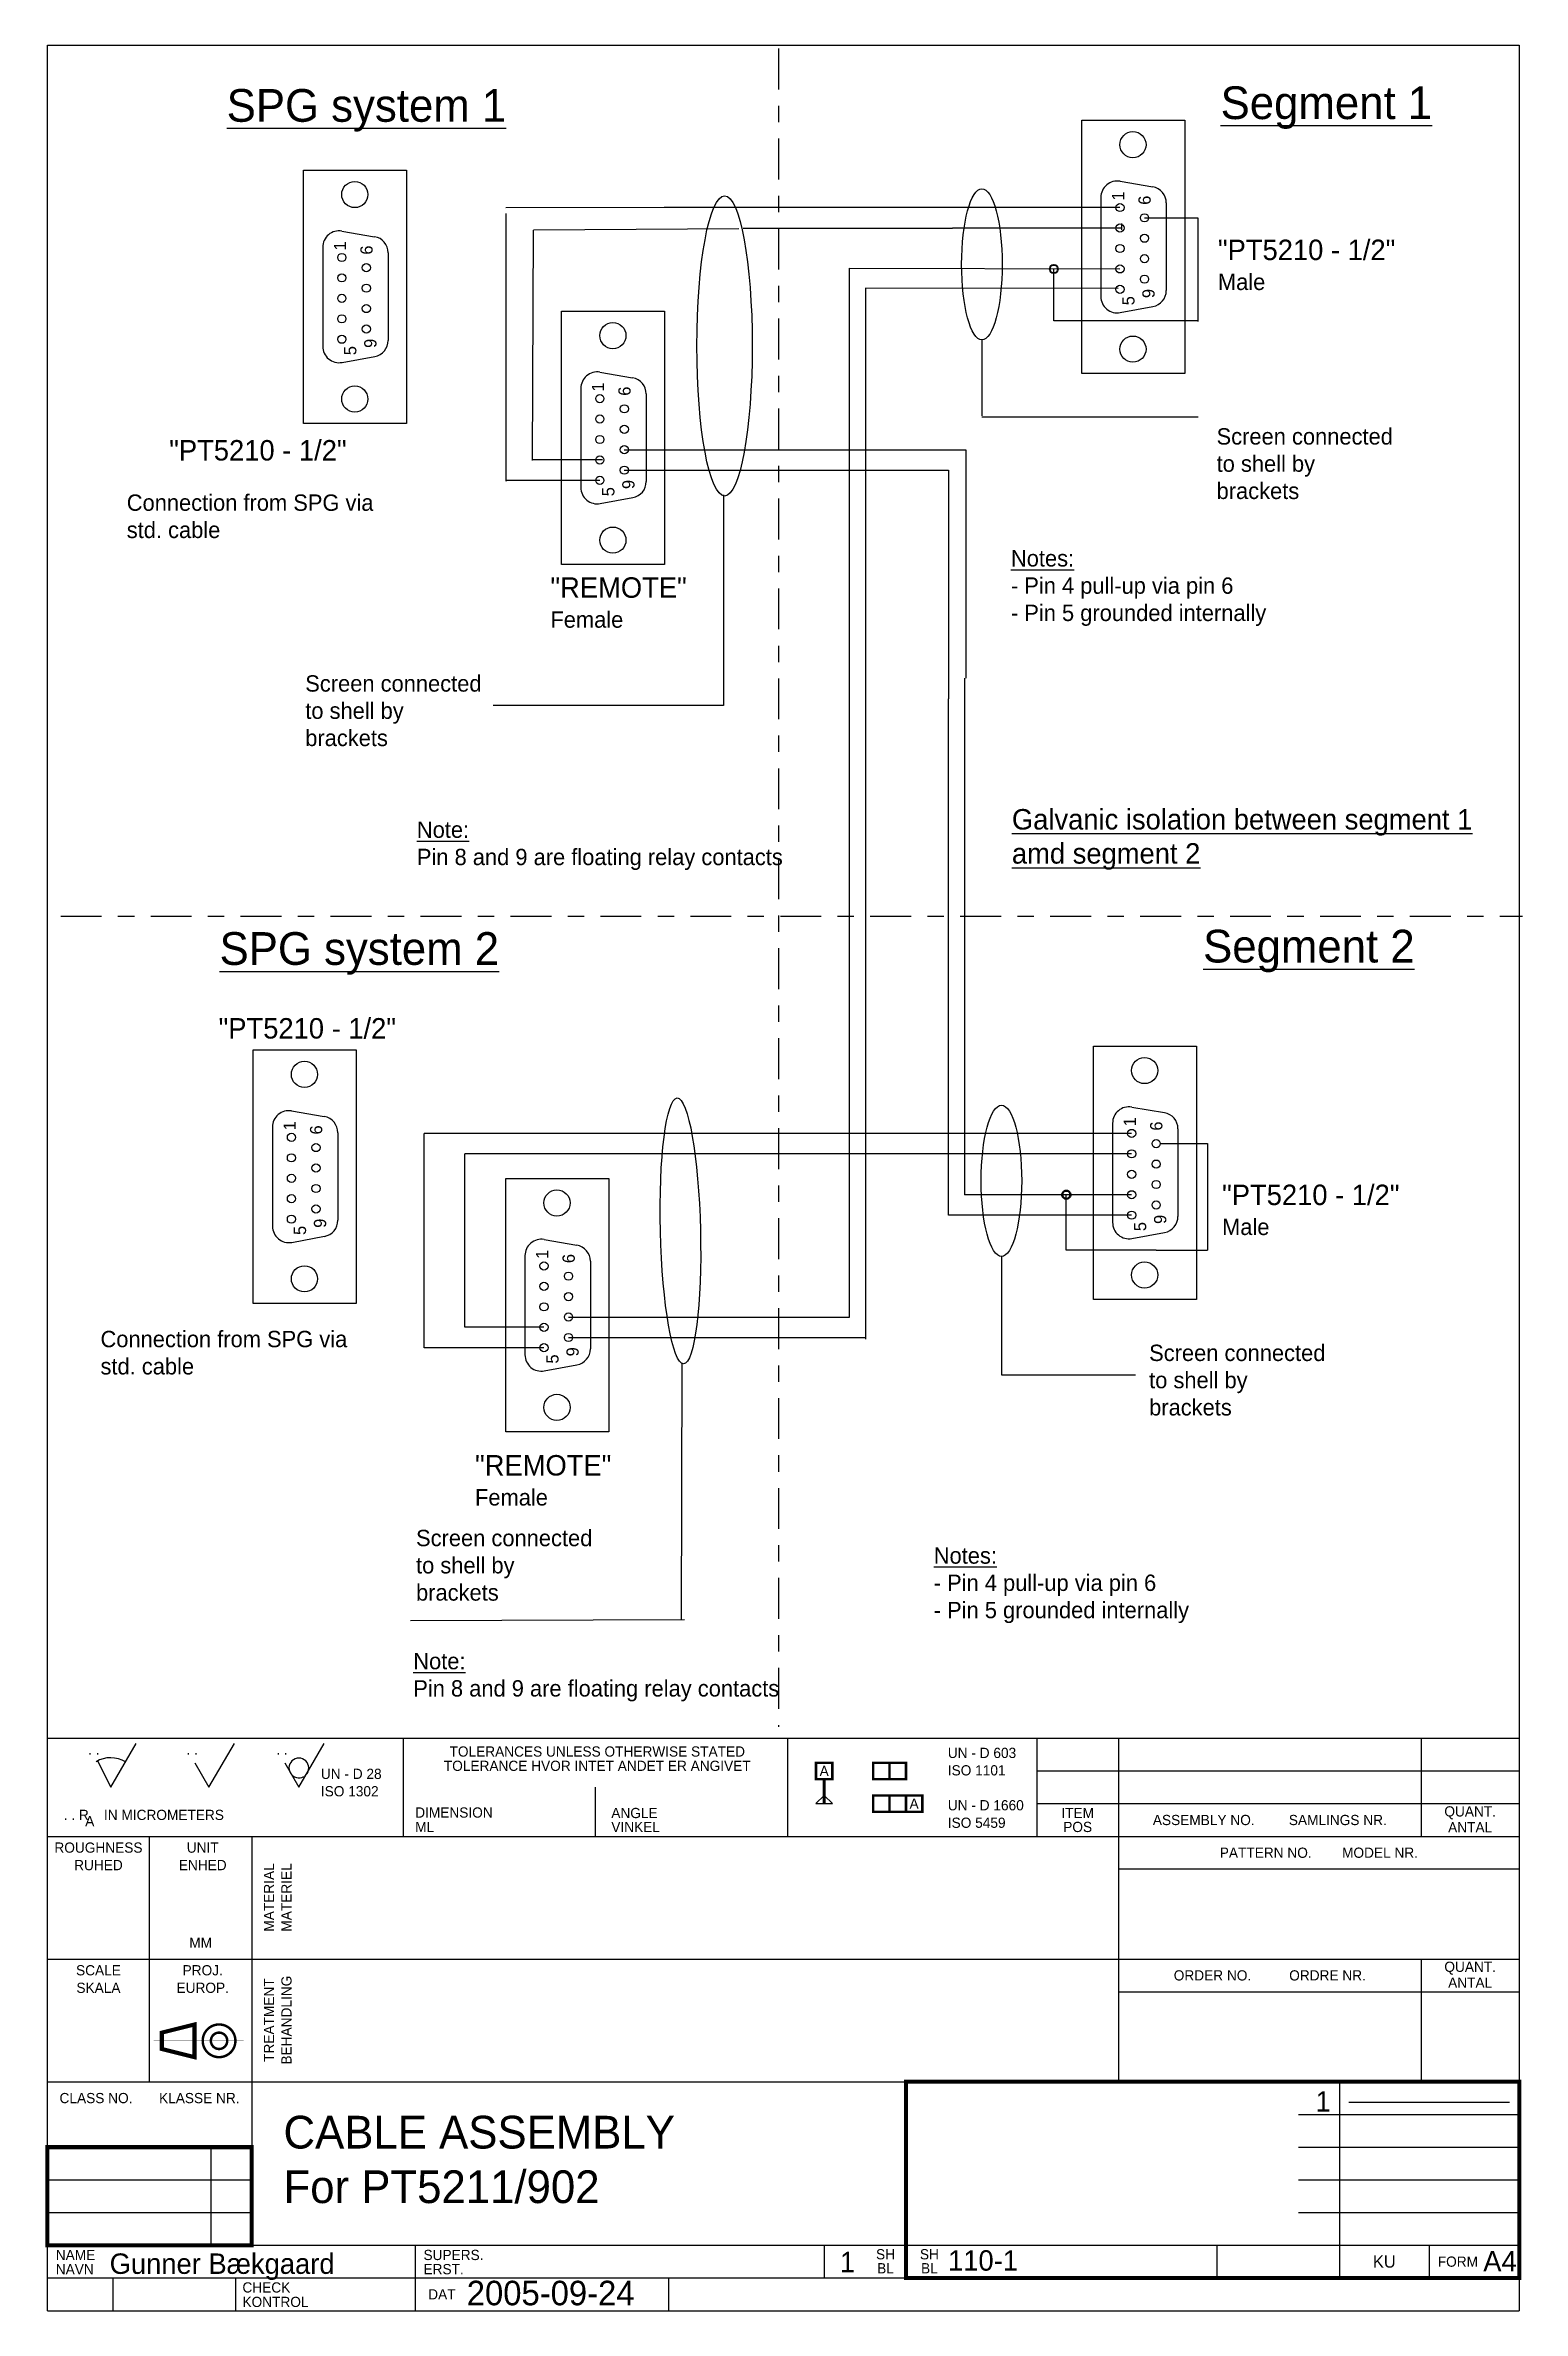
# Model space of a CAD drawing. Extents: x 20 to 200, y 10 to 287.
import ezdxf
from ezdxf.enums import TextEntityAlignment as Align

# ---------------------------------------------------------------- set-up
doc = ezdxf.new("R2010")
doc.units = 0
doc.header["$MEASUREMENT"] = 0
doc.linetypes.add('CENT', pattern=[11, 5, -2, 2, -2])
doc.linetypes.add('CENTER', pattern=[2, 1.25, -0.25, 0.25, -0.25])
doc.layers.get('0').update_dxf_attribs({"linetype": 'CONTINUOUS'})
doc.layers.add('DIM', color=1, linetype='CONTINUOUS')
doc.layers.add('HOVED', color=10, linetype='CONTINUOUS')
doc.styles.add('TXT', font='txt')
doc.styles.add('UV', font='UV')

msp = doc.modelspace()

# ---------------------------------------------------------------- linework, layer by layer
at = {"linetype": 'CENT'}
for p, q in [((109.41, 286.59), (109.41, 81.4)), ((21.64, 180.52), (200.42, 180.52))]:
    msp.add_line(p, q, dxfattribs=at)
for p, q in [((146.49, 246.85), (146.49, 277.85)), ((146.49, 277.85), (159.09, 277.85)), ((159.09, 277.85), (159.09, 246.85)), ((51.34, 240.75), (51.34, 271.75)), ((51.34, 271.75), (63.94, 271.75)), ((63.94, 271.75), (63.94, 240.75)), ((151.18, 270.38), (155.18, 269.7)), ((95.42, 267.16), (76.07, 267.13)), ((76.07, 267.13), (76.07, 267.13)), ((76.09, 233.69), (76.09, 266.45)), ((151.17, 267.16), (95.42, 267.16)), ((151.17, 267.16), (139.25, 267.16)), ((148.84, 268.41), (148.84, 256.28)), ((156.84, 267.72), (156.84, 257.02)), ((56.02, 264.29), (60.02, 263.6)), ((79.33, 236.33), (79.47, 264.41)), ((104.56, 264.55), (79.47, 264.41)), ((79.47, 264.41), (79.47, 264.41)), ((105.09, 264.63), (130.69, 264.63)), ((130.69, 264.69), (151.46, 264.69)), ((151.36, 265.2), (151.36, 264.45)), ((154.17, 265.91), (160.7, 265.91)), ((160.7, 265.91), (160.7, 253.24)), ((53.68, 262.31), (53.68, 250.19)), ((61.68, 261.63), (61.68, 250.92)), ((118.08, 131.5), (118.1, 259.73)), ((118.1, 259.73), (151.17, 259.66)), ((143.09, 253.3), (143.09, 259.64)), ((150.97, 257.26), (120.04, 257.32)), ((120.04, 257.32), (120.04, 128.79)), ((151.2, 254.32), (155.2, 255.05)), ((82.89, 223.5), (82.89, 254.5)), ((82.89, 254.5), (95.49, 254.5)), ((95.49, 254.5), (95.49, 223.5)), ((154.17, 253.3), (143.09, 253.3)), ((160.7, 253.3), (154.17, 253.3)), ((134.29, 250.97), (134.29, 241.69)), ((56.04, 248.22), (60.04, 248.95)), ((87.58, 247.03), (91.58, 246.34)), ((159.09, 246.85), (146.49, 246.85)), ((85.24, 245.06), (85.24, 232.93)), ((93.24, 244.37), (93.24, 233.66)), ((134.29, 241.58), (160.74, 241.58)), ((63.94, 240.75), (51.34, 240.75)), ((87.89, 236.33), (79.25, 236.33)), ((79.25, 236.33), (79.33, 236.33)), ((90.56, 237.55), (132.33, 237.55)), ((132.33, 237.55), (132.33, 209.63)), ((87.57, 233.8), (76.09, 233.8)), ((76.09, 233.8), (76.09, 233.69)), ((90.56, 235.05), (130.19, 235.05)), ((130.19, 235.05), (130.22, 207.09)), ((87.6, 230.96), (91.6, 231.7)), ((102.67, 232.02), (102.67, 206.27)), ((95.49, 223.5), (82.89, 223.5)), ((132.15, 209.63), (132.15, 146.45)), ((102.67, 206.27), (74.53, 206.27)), ((130.22, 143.95), (130.22, 207.09)), ((45.18, 133.17), (45.18, 164.17)), ((45.18, 164.17), (57.78, 164.17)), ((57.78, 164.17), (57.78, 133.17)), ((147.93, 164.64), (160.53, 164.64)), ((147.93, 133.64), (147.93, 164.64)), ((160.53, 164.64), (160.53, 133.64)), ((49.86, 156.7), (53.86, 156.01)), ((150.27, 155.2), (150.27, 143.07)), ((152.61, 157.17), (156.61, 156.49)), ((47.53, 154.73), (47.53, 142.6)), ((55.53, 154.04), (55.53, 143.33)), ((78.14, 153.95), (66.09, 153.95)), ((66.09, 127.75), (66.09, 153.95)), ((66.09, 153.95), (66.09, 153.95)), ((66.09, 153.95), (66.09, 153.95)), ((152.6, 153.95), (71.75, 153.95)), ((152.6, 153.95), (138.58, 153.95)), ((156.13, 152.72), (161.87, 152.72)), ((158.27, 154.51), (158.27, 143.81)), ((161.87, 152.72), (161.87, 139.67)), ((80.56, 151.45), (71.07, 151.45)), ((71.07, 130.25), (71.07, 151.45)), ((152.6, 151.45), (77.28, 151.45)), ((76.06, 117.45), (76.06, 148.45)), ((76.06, 148.45), (88.66, 148.45)), ((88.66, 148.45), (88.66, 117.45)), ((152.6, 146.45), (132.15, 146.45)), ((144.61, 139.67), (144.61, 146.45)), ((49.89, 140.63), (53.89, 141.37)), ((152.6, 143.95), (130.22, 143.95)), ((152.63, 141.11), (156.63, 141.84)), ((78.41, 139.01), (78.41, 126.88)), ((80.75, 140.98), (84.75, 140.29)), ((136.68, 138.91), (136.68, 124.45)), ((155.6, 139.67), (144.61, 139.67)), ((155.6, 139.67), (161.87, 139.67)), ((86.41, 138.32), (86.41, 127.61)), ((57.78, 133.17), (45.18, 133.17)), ((160.53, 133.64), (147.93, 133.64)), ((80.73, 130.25), (71.07, 130.25)), ((83.73, 131.5), (118.08, 131.5)), ((80.73, 127.75), (66.09, 127.75)), ((66.09, 127.75), (66.09, 127.75)), ((83.73, 129), (120.08, 129.01)), ((120.08, 128.79), (120.08, 128.9)), ((80.77, 124.91), (84.77, 125.65)), ((97.58, 125.85), (97.52, 94.44)), ((136.68, 124.45), (153.07, 124.45)), ((88.66, 117.45), (76.06, 117.45)), ((97.92, 94.48), (64.43, 94.34))]:
    msp.add_line(p, q)
for centre, radius in [((152.76, 274.85), 1.6), ((57.6, 268.75), 1.6), ((151.17, 267.16), 0.5), ((154.17, 265.91), 0.5), ((151.17, 264.66), 0.5), ((154.17, 263.41), 0.5), ((56.01, 261.06), 0.5), ((151.17, 262.16), 0.5), ((154.17, 260.91), 0.5), ((56.01, 258.56), 0.5), ((59.01, 259.81), 0.5), ((59.01, 257.31), 0.5), ((151.17, 259.66), 0.5), ((151.17, 257.16), 0.5), ((154.17, 258.41), 0.5), ((56.01, 256.06), 0.5), ((59.01, 254.81), 0.5), ((56.01, 253.56), 0.5), ((59.01, 252.31), 0.5), ((89.16, 251.5), 1.6), ((56.01, 251.06), 0.5), ((152.76, 249.85), 1.6), ((57.6, 243.75), 1.6), ((87.56, 243.8), 0.5), ((87.56, 241.3), 0.5), ((90.56, 242.55), 0.5), ((87.56, 238.8), 0.5), ((90.56, 240.05), 0.5), ((87.56, 236.3), 0.5), ((90.56, 237.55), 0.5), ((90.56, 235.05), 0.5), ((87.56, 233.8), 0.5), ((89.16, 226.5), 1.6), ((51.44, 161.17), 1.6), ((154.19, 161.64), 1.6), ((49.85, 153.47), 0.5), ((52.85, 152.22), 0.5), ((152.6, 153.95), 0.5), ((155.6, 152.7), 0.5), ((49.85, 150.97), 0.5), ((52.85, 149.72), 0.5), ((152.6, 151.45), 0.5), ((155.6, 150.2), 0.5), ((49.85, 148.47), 0.5), ((52.85, 147.22), 0.5), ((82.32, 145.45), 1.6), ((152.6, 148.95), 0.5), ((152.6, 146.45), 0.5), ((155.6, 147.7), 0.5), ((49.85, 145.97), 0.5), ((52.85, 144.72), 0.5), ((152.6, 143.95), 0.5), ((155.6, 145.2), 0.5), ((49.85, 143.47), 0.5), ((51.44, 136.17), 1.6), ((80.73, 137.75), 0.5), ((80.73, 135.25), 0.5), ((83.73, 136.5), 0.5), ((154.19, 136.64), 1.6), ((80.73, 132.75), 0.5), ((83.73, 134), 0.5), ((80.73, 130.25), 0.5), ((83.73, 131.5), 0.5), ((80.73, 127.75), 0.5), ((83.73, 129), 0.5), ((82.32, 120.45), 1.6)]:
    msp.add_circle(centre, radius)
at = {"lineweight": 40}
msp.add_circle((143.09, 259.64), 0.5, dxfattribs=at)
at = {"lineweight": 50}
msp.add_circle((144.61, 146.45), 0.5, dxfattribs=at)
for centre, start, end in [((150.84, 268.41), 80.2642, 180), ((154.84, 267.72), 0, 80.2642), ((55.68, 262.31), 80.2642, 180), ((59.68, 261.63), 0, 80.2642), ((150.84, 256.28), 180, 280.3991), ((154.84, 257.02), 280.3991, 0), ((55.68, 250.19), 180, 280.3991), ((59.68, 250.92), 280.3991, 0), ((87.24, 245.06), 80.2642, 180), ((91.24, 244.37), 0, 80.2642), ((87.24, 232.93), 180, 280.3991), ((91.24, 233.66), 280.3991, 0), ((49.53, 154.73), 80.2642, 180), ((53.53, 154.04), 0, 80.2642), ((152.27, 155.2), 80.2642, 180), ((156.27, 154.51), 0, 80.2642), ((49.53, 142.6), 180, 280.3991), ((53.53, 143.33), 280.3991, 0), ((152.27, 143.07), 180, 280.3991), ((156.27, 143.81), 280.3991, 0), ((80.41, 139.01), 80.2642, 180), ((84.41, 138.32), 0, 80.2642), ((84.41, 127.61), 280.3991, 0), ((80.41, 126.88), 180, 280.3991)]:
    msp.add_arc(centre, 2, start, end)
for centre, major_axis, ratio in [((134.29, 260.22), (0, 9.25), 0.267813), ((102.82, 250.25), (0, -18.36), 0.184192), ((97.42, 142.03), (0.39, -16.26), 0.150554), ((136.68, 148.16), (0, 9.25), 0.267813)]:
    msp.add_ellipse(centre, major_axis=major_axis, ratio=ratio)
at = {"layer": 'DIM'}
msp.add_line((179.18, 35.51), (198.83, 35.51), dxfattribs=at)
at = {"layer": 'HOVED'}
for p, q in [((45, 67), (45, 50)), ((65, 18), (65, 14)), ((43, 14), (43, 10))]:
    msp.add_line(p, q, dxfattribs=at)
for points in [[(20, 10), (20, 287), (200, 287), (200, 10)], [(20, 80), (200, 80)], [(26.15, 77.23), (27.75, 74), (30.87, 79.37)], [(38.04, 76.97), (39.75, 74), (42.87, 79.37)], [(49.04, 76.97), (50.75, 74), (53.87, 79.37)], [(63.5, 80), (63.5, 68)], [(110.5, 80), (110.5, 68)], [(141, 80), (141, 68)], [(151, 80), (151, 38)], [(188, 80), (188, 68)], [(141, 76), (200, 76)], [(87, 74), (87, 68)], [(141, 72), (200, 72)], [(20, 68), (200, 68)], [(32.5, 38), (32.5, 68)], [(45, 68), (45, 18)], [(151.09, 64.01), (200.09, 64.01)], [(20, 53), (200, 53)], [(188, 53), (188, 38)], [(151, 49), (200, 49)], [(20, 38), (200, 38)], [(178, 38), (178, 14)], [(173, 34), (200, 34)], [(40, 30), (40, 18)], [(173, 30), (200, 30)], [(20, 26), (45, 26)], [(173, 26), (200, 26)], [(20, 22), (45, 22)], [(173, 22), (200, 22)], [(20, 18), (200, 18)], [(65, 18), (65, 10)], [(115, 18), (115, 14)], [(125, 18), (125, 14)], [(163, 18), (163, 14)], [(189, 18), (189, 14)], [(20, 14), (200, 14)], [(28, 14), (28, 10)], [(43, 14), (43, 10)], [(96, 10), (96, 14)], [(20, 10), (200, 10)]]:
    msp.add_lwpolyline(points, dxfattribs=at)
for points, const_width in [([(114, 77), (116, 77), (116, 75), (114, 75)], 0.3), ([(121, 75), (123, 75), (123, 77), (121, 77)], 0.3), ([(123, 75), (125, 75), (125, 77), (123, 77)], 0.3), ([(121, 71), (123, 71), (123, 73), (121, 73)], 0.3), ([(123, 71), (125, 71), (125, 73), (123, 73)], 0.3), ([(125, 73), (127, 73), (127, 71), (125, 71)], 0.3), ([(125, 14), (200, 14), (200, 38), (125, 38)], 0.5)]:
    msp.add_lwpolyline(points, close=True, dxfattribs=dict(at, const_width=const_width))
for points, const_width in [([(115, 75), (115, 72)], 0.4), ([(34, 42), (38, 41), (38, 45), (34, 44), (34, 42)], 0.5), ([(20, 18), (45, 18), (45, 30), (20, 30), (20, 18)], 0.5)]:
    msp.add_lwpolyline(points, dxfattribs=dict(at, const_width=const_width))
msp.add_lwpolyline([(114, 72), (116, 72), (115, 73)], close=True, dxfattribs=at)
at = {"layer": 'HOVED', "color": 13, "const_width": 0.3}
for points in [[(39, 43, 1), (43, 43, 1)], [(40, 43, 1), (42, 43, 1)]]:
    msp.add_lwpolyline(points, format="xyb", close=True, dxfattribs=at)
at = {"layer": 'HOVED', "color": 2, "linetype": 'CENTER', "const_width": 0.02}
for points in [[(41, 46), (41, 40)], [(33, 43), (44, 43)]]:
    msp.add_lwpolyline(points, dxfattribs=at)
at = {"layer": 'HOVED'}
for centre, radius, start, end in [((27.75, 74), 3.61, 59.8382, 119.8382), ((50.76, 76.36), 1.21, 306.4848, 299.2477)]:
    msp.add_arc(centre, radius, start, end, dxfattribs=at)

# ---------------------------------------------------------------- texts
at = {"style": 'TXT'}
for s, p in [('1', (151.69, 268.02)), ('6', (154.93, 267.5)), ('1', (56.54, 261.92)), ('6', (59.78, 261.4)), ('5', (152.95, 255.21)), ('9', (155.41, 256.09)), ('5', (57.79, 249.11)), ('9', (60.25, 250)), ('1', (88.09, 244.66)), ('6', (91.33, 244.15)), ('5', (89.35, 231.86)), ('9', (91.81, 232.74)), ('1', (50.38, 154.33)), ('1', (153.13, 154.81)), ('6', (156.36, 154.29)), ('6', (53.62, 153.82)), ('5', (51.64, 141.53)), ('9', (54.1, 142.41)), ('5', (154.38, 142)), ('9', (156.84, 142.88)), ('1', (81.26, 138.61)), ('6', (84.5, 138.09)), ('9', (84.98, 126.69)), ('5', (82.52, 125.81))]:
    msp.add_text(s, height=1.5, rotation=90, dxfattribs=at).set_placement(p)
for s, height, p in [('Screen connected', 2, (162.99, 238.18)), ('to shell by', 2, (162.99, 234.85)), ('brackets', 2, (162.99, 231.52)), ('Screen connected', 2, (51.54, 207.97)), ('to shell by', 2, (51.54, 204.64)), ('brackets', 2, (51.54, 201.31)), ('Screen connected', 2, (154.74, 126.12)), ('to shell by', 2, (154.74, 122.79)), ('brackets', 2, (154.74, 119.46)), ('Screen connected', 2, (65.09, 103.48)), ('to shell by', 2, (65.09, 100.15)), ('brackets', 2, (65.09, 96.82)), ('CABLE ASSEMBLY', 4, (48.88, 29.83)), ('For PT5211/902', 4, (48.88, 23.16)), ('2005-09-24', 3, (71.29, 10.66))]:
    msp.add_text(s, height=height, dxfattribs=at).set_placement(p)
at = {"attachment_point": 1, "style": 'TXT'}
for s, insert, char_height, width in [('{\\LSPG system 1}', (41.93, 281.65), 4, 60.36), ('"PT5210 - 1/2"\\P{\\H0.8x;Male}', (163.15, 263.24), 2.5, 31.84), ('"PT5210 - 1/2"', (34.9, 238.73), 2.5, 31.84), ('Connection from SPG via std. cable', (29.71, 232.08), 2, 33.5), ('{\\LNotes:\\P}- Pin 4 pull-up via pin 6\\P- Pin 5 grounded internally', (137.84, 225.27), 2, 60.36), ('"REMOTE"\\P{\\H0.8x;Female}', (81.52, 221.95), 2.5, 16.03), ('{\\LNote:\\P}Pin 8 and 9 are floating relay contacts', (65.19, 192.09), 2, 42.99), ('{\\LGalvanic isolation between segment 1 amd segment 2}', (137.96, 193.61), 2.5, 60.36), ('{\\LSPG system 2}', (41.06, 178.56), 4, 60.36), ('"PT5210 - 1/2"', (40.94, 168.05), 2.5, 31.84), ('Connection from SPG via std. cable', (26.5, 129.81), 2, 33.5), ('{\\LNotes:\\P}- Pin 4 pull-up via pin 6\\P- Pin 5 grounded internally', (128.4, 103.34), 2, 60.36), ('{\\LNote:\\P}Pin 8 and 9 are floating relay contacts', (64.75, 90.43), 2, 42.99)]:
    msp.add_mtext(s, dxfattribs=dict(at, insert=insert, char_height=char_height, width=width))
for s, insert, char_height in [('{\\LSegment 1}', (163.48, 281.98), 4), ('{\\LSegment 2}', (161.34, 178.85), 4), ('"PT5210 - 1/2"\\P{\\H0.8x;Male}', (163.66, 147.69), 2.5), ('"REMOTE"\\P{\\H0.8x;Female}', (72.3, 114.62), 2.5)]:
    msp.add_mtext(s, dxfattribs=dict(at, insert=insert, char_height=char_height))
at = {"layer": 'DIM', "style": 'TXT'}
for s, p in [('1', (175.09, 34.34)), ('Gunner Bækgaard', (27.62, 14.5)), ('1', (116.92, 14.7)), ('110-1', (130.15, 14.89))]:
    msp.add_text(s, height=2.5, dxfattribs=at).set_placement(p)
at = {"layer": 'HOVED', "style": 'UV'}
for s, p in [('. .', (25, 78)), ('. .', (37, 78)), ('. .', (48, 78)), ('UN - D 603', (130.12, 77.58)), ('UN - D 28', (53.45, 75.02)), ('ISO 1101', (130.12, 75.45)), ('ISO 1302 ', (53.45, 72.89)), ('UN - D 1660', (130.12, 71.18)), ('. . R    IN MICROMETERS', (22, 70)), ('A', (24.63, 69.24)), ('DIMENSION', (64.99, 70.29)), ('ML', (64.99, 68.52)), ('ANGLE', (88.97, 70.23)), ('VINKEL', (88.97, 68.52)), ('ISO 5459', (130.12, 69.04)), ('NAME', (21.03, 16.18)), ('SUPERS.', (66, 16.19)), ('NAVN', (21.03, 14.44)), ('ERST.', (66, 14.46)), ('CHECK', (43.86, 12.22)), ('KONTROL', (43.86, 10.45))]:
    msp.add_text(s, height=1.25, dxfattribs=at).set_placement(p)
for s, p in [('TOLERANCES UNLESS OTHERWISE STATED', (87.25, 77.75)), ('TOLERANCE HVOR INTET ANDET ER ANGIVET', (87.25, 76)), ('ROUGHNESS', (26.25, 66)), ('UNIT', (39, 66)), ('RUHED', (26.25, 63.86)), ('ENHED', (39, 63.86)), ('MM', (38.75, 54.37)), ('SCALE', (26.25, 51)), ('SKALA', (26.25, 48.86)), ('EUROP.', (39, 48.86)), ('PROJ.', (39, 51))]:
    msp.add_text(s, height=1.25, dxfattribs=at).set_placement(p, align=Align.CENTER)
for s, height, p in [('A', 1.25, (115, 76)), ('A', 1.25, (126, 72)), ('ITEM', 1.25, (146, 70.85)), ('POS', 1.25, (146, 69.15)), ('ASSEMBLY NO.         SAMLINGS NR.', 1.25, (169.5, 70)), ('QUANT.', 1.25, (194, 70.89)), ('ANTAL', 1.25, (194, 69.11)), ('PATTERN NO.        MODEL NR.', 1.25, (175.5, 66)), ('QUANT.', 1.25, (194, 51.89)), ('ORDER NO.          ORDRE NR.', 1.25, (169.5, 51)), ('ANTAL', 1.25, (194, 50.11)), ('CLASS NO.       KLASSE NR.', 1.25, (32.5, 36)), ('SH', 1.25, (122.5, 16.9)), ('SH', 1.25, (127.87, 16.9)), ('KU', 1.5, (183.5, 16)), ('FORM', 1.25, (192.5, 16)), ('BL', 1.25, (122.5, 15.19)), ('BL', 1.25, (127.87, 15.19)), ('DAT', 1.25, (68.25, 12))]:
    msp.add_text(s, height=height, dxfattribs=at).set_placement(p, align=Align.MIDDLE)
for s, p in [('MATERIAL', (47.11, 60.53)), ('MATERIEL', (49.24, 60.53)), ('TREATMENT', (47.11, 45.53)), ('BEHANDLING', (49.24, 45.53))]:
    msp.add_text(s, height=1.25, rotation=90, dxfattribs=at).set_placement(p, align=Align.MIDDLE)
at = {"layer": 'HOVED', "color": 14, "style": 'TXT'}
msp.add_text('A4', height=2.5, dxfattribs=at).set_placement((195.6, 14.8))

doc.saveas('drawing.dxf')
